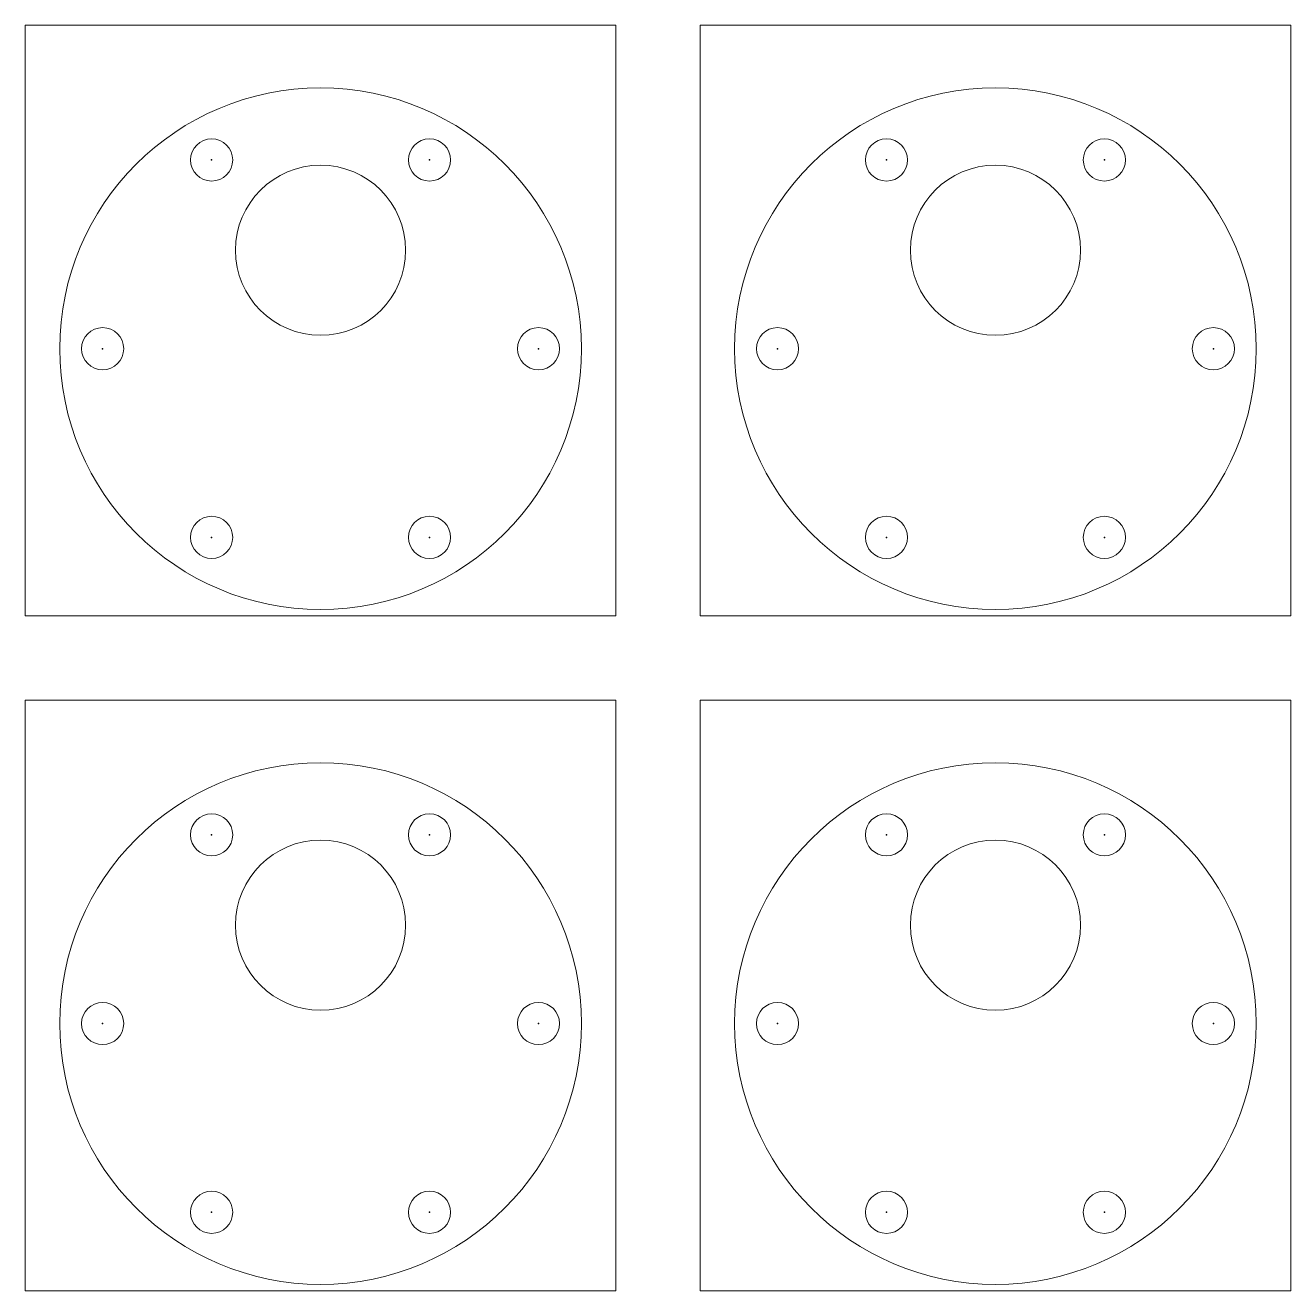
# Model space of a CAD drawing. Header units: millimetres. Extents: x 3 to 93, y 3 to 93.
import ezdxf

# ---------------------------------------------------------------- set-up
doc = ezdxf.new("R2010")
doc.units = ezdxf.units.MM
doc.header["$PDSIZE"] = -1

msp = doc.modelspace()

# ---------------------------------------------------------------- linework, layer by layer
at = {"color": 7, "linetype": 'Continuous', "lineweight": 15}
for p, q in [((3, 93), (3, 51)), ((3, 93), (45, 93)), ((45, 93), (45, 51)), ((51, 93), (51, 51)), ((51, 93), (93, 93)), ((93, 93), (93, 51)), ((3, 51), (45, 51)), ((51, 51), (93, 51)), ((3, 45), (3, 3)), ((3, 45), (45, 45)), ((45, 45), (45, 3)), ((51, 45), (51, 3)), ((51, 45), (93, 45)), ((93, 45), (93, 3)), ((3, 3), (45, 3)), ((51, 3), (93, 3))]:
    msp.add_line(p, q, dxfattribs=at)
for centre, radius in [((24, 70), 18.55), ((72, 70), 18.55), ((16.25, 83.423), 1.5), ((31.75, 83.423), 1.5), ((64.25, 83.423), 1.5), ((79.75, 83.423), 1.5), ((24, 77), 6.05), ((72, 77), 6.05), ((8.5, 70), 1.5), ((39.5, 70), 1.5), ((56.5, 70), 1.5), ((87.5, 70), 1.5), ((16.25, 56.577), 1.5), ((31.75, 56.577), 1.5), ((64.25, 56.577), 1.5), ((79.75, 56.577), 1.5), ((24, 22), 18.55), ((72, 22), 18.55), ((16.25, 35.423), 1.5), ((31.75, 35.423), 1.5), ((64.25, 35.423), 1.5), ((79.75, 35.423), 1.5), ((24, 29), 6.05), ((72, 29), 6.05), ((8.5, 22), 1.5), ((39.5, 22), 1.5), ((56.5, 22), 1.5), ((87.5, 22), 1.5), ((16.25, 8.577), 1.5), ((31.75, 8.577), 1.5), ((64.25, 8.577), 1.5), ((79.75, 8.577), 1.5)]:
    msp.add_circle(centre, radius, dxfattribs=at)
for p in [(16.25, 83.423), (31.75, 83.423), (64.25, 83.423), (79.75, 83.423), (8.5, 70), (39.5, 70), (56.5, 70), (87.5, 70), (16.25, 56.577), (31.75, 56.577), (64.25, 56.577), (79.75, 56.577), (16.25, 35.423), (31.75, 35.423), (64.25, 35.423), (79.75, 35.423), (8.5, 22), (39.5, 22), (56.5, 22), (87.5, 22), (16.25, 8.577), (31.75, 8.577), (64.25, 8.577), (79.75, 8.577)]:
    msp.add_point(p)

doc.saveas('drawing.dxf')
